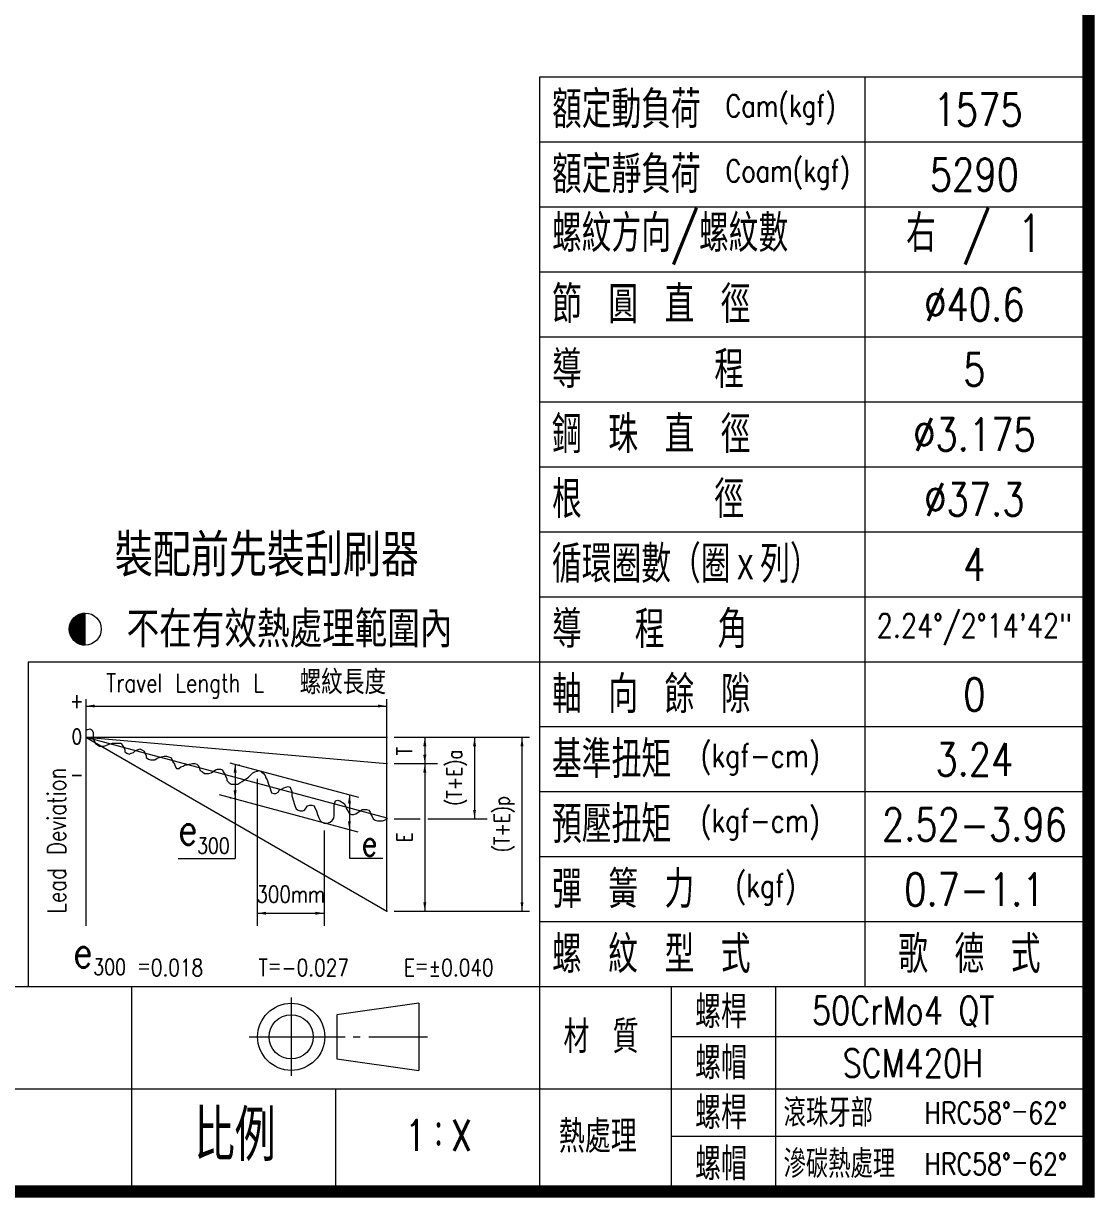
# Model space of a CAD drawing. Header units: millimetres. Extents: x 7456 to 7998, y -452 to -67.
# Drawn here: x 7838.3 to 7998.5, y -451.6 to -276.1 of the extents above; entities that cross this region are included whole.
import ezdxf
from ezdxf.enums import TextEntityAlignment as Align

# ---------------------------------------------------------------- set-up
doc = ezdxf.new("R2010")
doc.units = ezdxf.units.MM
doc.header["$LTSCALE"] = 10
doc.layers.get('0').update_dxf_attribs({"linetype": 'CONTINUOUS'})
for name, color, linetype, lineweight in [('str', 7, 'CONTINUOUS', 25), ('txt', 3, 'CONTINUOUS', 9), ('標籤(紅)', 2, 'CONTINUOUS', 30)]:
    doc.layers.add(name, color=color, linetype=linetype, lineweight=lineweight)
doc.styles.add('SIMPLEX', font='SIMPLEX.shx', dxfattribs={"width": 0.8, "bigfont": 'chineset.shx'})
doc.styles.get("Standard").update_dxf_attribs({"font": 'TXT', "width": 0.8, "bigfont": 'CHINESET'})
doc.styles.add('STANDARD0.8', font='txt.shx', dxfattribs={"width": 0.8, "height": 1.388794, "bigfont": 'chineset.shx'})

# ---------------------------------------------------------------- blocks, each defined once
blk = doc.blocks.new('*X29')
at = {"color": 0}
for p, q in [((509.22, 88.05), (512.19, 88.05)), ((509.27, 88.1), (512.19, 88.1)), ((509.31, 88.15), (512.19, 88.15)), ((509.36, 88.2), (512.19, 88.2)), ((509.41, 88.25), (512.19, 88.25)), ((509.47, 88.3), (512.19, 88.3)), ((509.52, 88.35), (512.19, 88.35)), ((509.58, 88.4), (512.19, 88.4)), ((509.64, 88.45), (512.19, 88.45)), ((509.7, 88.5), (512.19, 88.5)), ((509.76, 88.55), (512.19, 88.55)), ((509.83, 88.6), (512.19, 88.6)), ((509.9, 88.65), (512.19, 88.65)), ((509.97, 88.7), (512.19, 88.7)), ((510.05, 88.75), (512.19, 88.75)), ((510.13, 88.8), (512.19, 88.8)), ((510.22, 88.85), (512.19, 88.85)), ((510.31, 88.9), (512.19, 88.9)), ((510.41, 88.95), (512.19, 88.95)), ((510.51, 89), (512.19, 89)), ((510.62, 89.05), (512.19, 89.05)), ((510.75, 89.1), (512.19, 89.1)), ((510.89, 89.15), (512.19, 89.15)), ((511.04, 89.2), (512.19, 89.2)), ((511.22, 89.25), (512.19, 89.25)), ((511.45, 89.3), (512.19, 89.3)), ((511.81, 89.35), (512.19, 89.35)), ((508.19, 85.6), (512.19, 85.6)), ((508.19, 85.55), (512.19, 85.55)), ((508.19, 85.5), (512.19, 85.5)), ((508.19, 85.45), (512.19, 85.45)), ((508.19, 85.4), (512.19, 85.4)), ((508.19, 85.35), (512.19, 85.35)), ((508.19, 85.3), (512.19, 85.3)), ((508.19, 85.25), (512.19, 85.25)), ((508.19, 85.2), (512.19, 85.2)), ((508.19, 85.15), (512.19, 85.15)), ((508.2, 85.7), (512.19, 85.7)), ((508.2, 85.65), (512.19, 85.65)), ((508.21, 85.8), (512.19, 85.8)), ((508.21, 85.75), (512.19, 85.75)), ((508.22, 85.9), (512.19, 85.9)), ((508.22, 85.85), (512.19, 85.85)), ((508.23, 85.95), (512.19, 85.95)), ((508.24, 86), (512.19, 86)), ((508.25, 86.1), (512.19, 86.1)), ((508.25, 86.05), (512.19, 86.05)), ((508.26, 86.15), (512.19, 86.15)), ((508.27, 86.2), (512.19, 86.2)), ((508.29, 86.25), (512.19, 86.25)), ((508.3, 86.3), (512.19, 86.3)), ((508.31, 86.35), (512.19, 86.35)), ((508.32, 86.4), (512.19, 86.4)), ((508.34, 86.45), (512.19, 86.45)), ((508.35, 86.5), (512.19, 86.5)), ((508.37, 86.55), (512.19, 86.55)), ((508.38, 86.6), (512.19, 86.6)), ((508.4, 86.65), (512.19, 86.65)), ((508.42, 86.7), (512.19, 86.7)), ((508.43, 86.75), (512.19, 86.75)), ((508.45, 86.8), (512.19, 86.8)), ((508.47, 86.85), (512.19, 86.85)), ((508.49, 86.9), (512.19, 86.9)), ((508.51, 86.95), (512.19, 86.95)), ((508.54, 87), (512.19, 87)), ((508.56, 87.05), (512.19, 87.05)), ((508.58, 87.1), (512.19, 87.1)), ((508.61, 87.15), (512.19, 87.15)), ((508.63, 87.2), (512.19, 87.2)), ((508.66, 87.25), (512.19, 87.25)), ((508.68, 87.3), (512.19, 87.3)), ((508.71, 87.35), (512.19, 87.35)), ((508.74, 87.4), (512.19, 87.4)), ((508.77, 87.45), (512.19, 87.45)), ((508.8, 87.5), (512.19, 87.5)), ((508.83, 87.55), (512.19, 87.55)), ((508.87, 87.6), (512.19, 87.6)), ((508.9, 87.65), (512.19, 87.65)), ((508.94, 87.7), (512.19, 87.7)), ((508.97, 87.75), (512.19, 87.75)), ((509.01, 87.8), (512.19, 87.8)), ((509.05, 87.85), (512.19, 87.85)), ((509.09, 87.9), (512.19, 87.9)), ((509.13, 87.95), (512.19, 87.95)), ((509.18, 88), (512.19, 88)), ((508.2, 85.1), (512.19, 85.1)), ((508.2, 85.05), (512.19, 85.05)), ((508.2, 85), (512.19, 85)), ((508.21, 84.95), (512.19, 84.95)), ((508.21, 84.9), (512.19, 84.9)), ((508.22, 84.85), (512.19, 84.85)), ((508.23, 84.8), (512.19, 84.8)), ((508.23, 84.75), (512.19, 84.75)), ((508.24, 84.7), (512.19, 84.7)), ((508.25, 84.65), (512.19, 84.65)), ((508.26, 84.6), (512.19, 84.6)), ((508.27, 84.55), (512.19, 84.55)), ((508.28, 84.5), (512.19, 84.5)), ((508.29, 84.45), (512.19, 84.45)), ((508.31, 84.4), (512.19, 84.4)), ((508.32, 84.35), (512.19, 84.35)), ((508.33, 84.3), (512.19, 84.3)), ((508.35, 84.25), (512.19, 84.25)), ((508.36, 84.2), (512.19, 84.2)), ((508.38, 84.15), (512.19, 84.15)), ((508.39, 84.1), (512.19, 84.1)), ((508.41, 84.05), (512.19, 84.05)), ((508.43, 84), (512.19, 84)), ((508.45, 83.95), (512.19, 83.95)), ((508.47, 83.9), (512.19, 83.9)), ((508.49, 83.85), (512.19, 83.85)), ((508.51, 83.8), (512.19, 83.8)), ((508.53, 83.75), (512.19, 83.75)), ((508.55, 83.7), (512.19, 83.7)), ((508.57, 83.65), (512.19, 83.65)), ((508.6, 83.6), (512.19, 83.6)), ((508.62, 83.55), (512.19, 83.55)), ((508.65, 83.5), (512.19, 83.5)), ((508.68, 83.45), (512.19, 83.45)), ((508.7, 83.4), (512.19, 83.4)), ((508.73, 83.35), (512.19, 83.35)), ((508.76, 83.3), (512.19, 83.3)), ((508.79, 83.25), (512.19, 83.25)), ((508.83, 83.2), (512.19, 83.2)), ((508.86, 83.15), (512.19, 83.15)), ((508.89, 83.1), (512.19, 83.1)), ((508.93, 83.05), (512.19, 83.05)), ((508.96, 83), (512.19, 83)), ((509, 82.95), (512.19, 82.95)), ((509.04, 82.9), (512.19, 82.9)), ((509.08, 82.85), (512.19, 82.85)), ((509.12, 82.8), (512.19, 82.8)), ((509.16, 82.75), (512.19, 82.75)), ((509.21, 82.7), (512.19, 82.7)), ((509.25, 82.65), (512.19, 82.65)), ((509.3, 82.6), (512.19, 82.6)), ((509.35, 82.55), (512.19, 82.55)), ((509.4, 82.5), (512.19, 82.5)), ((509.45, 82.45), (512.19, 82.45)), ((509.5, 82.4), (512.19, 82.4)), ((509.56, 82.35), (512.19, 82.35)), ((509.62, 82.3), (512.19, 82.3)), ((509.68, 82.25), (512.19, 82.25)), ((509.74, 82.2), (512.19, 82.2)), ((509.81, 82.15), (512.19, 82.15)), ((509.88, 82.1), (512.19, 82.1)), ((509.95, 82.05), (512.19, 82.05)), ((510.03, 82), (512.19, 82)), ((510.11, 81.95), (512.19, 81.95)), ((510.19, 81.9), (512.19, 81.9)), ((510.28, 81.85), (512.19, 81.85)), ((510.38, 81.8), (512.19, 81.8)), ((510.48, 81.75), (512.19, 81.75)), ((510.59, 81.7), (512.19, 81.7)), ((510.71, 81.65), (512.19, 81.65)), ((510.84, 81.6), (512.19, 81.6)), ((510.99, 81.55), (512.19, 81.55)), ((511.17, 81.5), (512.19, 81.5)), ((511.38, 81.45), (512.19, 81.45)), ((511.68, 81.4), (512.19, 81.4))]:
    blk.add_line(p, q, dxfattribs=at)
blk = doc.blocks.new('Heat-sign-1')
at = {"color": 3}
blk.add_line((0.289, -0.16), (0.289, 0.25), dxfattribs=at)
blk.add_circle((0.289, 0.045), 0.205, dxfattribs=at)
at = {"color": 3, "xscale": 0.05123695244440038, "yscale": 0.05123695244440038, "zscale": 0.05123695244440038}
blk.add_blockref('*X29', (-25.954, -4.329), dxfattribs=at)
at = {"color": 3, "width": 0.9}
blk.add_text('不在有效熱處理範圍內', height=0.4638, dxfattribs=at).set_placement((0.818, -0.191))
blk = doc.blocks.new('e300-1')
at = {"color": 3}
for p, q in [((0.4071, -0.2626), (0.4071, -1.8633)), ((2.5321, -1.7586), (2.5321, -0.2626)), ((0.4071, -0.4768), (0.4231, -0.4768)), ((0.4231, -0.4768), (0.4383, -0.4718)), ((0.4383, -0.4718), (0.4536, -0.4819)), ((0.4536, -0.4819), (0.4587, -0.4972)), ((0.4587, -0.4972), (0.4587, -0.5429)), ((0.4071, -0.5317), (2.5321, -1.7586)), ((0.4071, -0.5317), (2.5321, -1.1011)), ((0.4071, -0.5317), (2.5321, -0.7176)), ((0.4071, -0.5317), (2.5321, -0.5317)), ((0.4587, -0.5429), (0.4688, -0.5581)), ((0.4688, -0.5581), (0.4739, -0.5733)), ((0.4739, -0.5733), (0.5044, -0.5936)), ((0.5654, -0.5835), (0.5806, -0.5784)), ((0.5806, -0.5784), (0.5959, -0.5733)), ((0.5959, -0.5733), (0.6569, -0.5733)), ((0.6569, -0.5733), (0.667, -0.5886)), ((0.5044, -0.5936), (0.5349, -0.5936)), ((0.5349, -0.5936), (0.5501, -0.5886)), ((0.5501, -0.5886), (0.5654, -0.5835)), ((0.667, -0.5886), (0.6772, -0.6038)), ((0.6772, -0.6038), (0.6823, -0.619)), ((0.6823, -0.619), (0.6823, -0.6343)), ((0.6823, -0.6343), (0.6975, -0.6444)), ((0.6975, -0.6444), (0.7128, -0.6495)), ((0.7128, -0.6495), (0.728, -0.6444)), ((0.728, -0.6444), (0.7433, -0.6393)), ((0.7433, -0.6393), (0.7585, -0.6241)), ((0.7585, -0.6241), (0.7737, -0.619)), ((0.7737, -0.619), (0.789, -0.614)), ((0.789, -0.614), (0.8042, -0.619)), ((0.8042, -0.619), (0.8195, -0.6292)), ((0.8195, -0.6292), (0.8246, -0.6444)), ((0.8246, -0.6444), (0.8347, -0.6597)), ((0.8347, -0.6597), (0.8347, -0.6749)), ((0.8347, -0.6749), (0.85, -0.685)), ((0.85, -0.685), (0.8652, -0.6901)), ((0.8652, -0.6901), (0.8957, -0.6901)), ((0.8957, -0.6901), (0.911, -0.68)), ((0.911, -0.68), (0.9262, -0.6749)), ((0.9262, -0.6749), (0.9414, -0.6698)), ((0.9414, -0.6698), (0.9618, -0.6647)), ((0.9618, -0.6647), (0.977, -0.6647)), ((0.977, -0.6647), (0.9923, -0.6698)), ((0.9923, -0.6698), (1.0075, -0.6749)), ((1.0075, -0.6749), (1.0177, -0.6901)), ((1.0177, -0.6901), (1.0228, -0.7054)), ((1.0228, -0.7054), (1.0329, -0.7206)), ((1.0329, -0.7206), (1.038, -0.7358)), ((1.038, -0.7358), (1.0482, -0.7511)), ((1.0634, -0.7511), (1.0787, -0.7409)), ((1.0787, -0.7409), (1.0939, -0.7358)), ((1.0939, -0.7358), (1.1091, -0.7257)), ((1.1091, -0.7257), (1.1244, -0.7257)), ((1.1244, -0.7257), (1.1396, -0.7206)), ((1.1396, -0.7206), (1.16, -0.7155)), ((1.16, -0.7155), (1.1752, -0.7155)), ((1.1752, -0.7155), (1.1905, -0.7206)), ((1.1905, -0.7206), (1.2057, -0.7358)), ((1.2057, -0.7358), (1.2108, -0.7511)), ((1.4251, -0.7107), (2.3322, -0.9537)), ((1.0482, -0.7511), (1.0634, -0.7511)), ((1.2108, -0.7511), (1.2159, -0.7663)), ((1.2159, -0.7663), (1.2311, -0.7764)), ((1.2311, -0.7764), (1.2464, -0.7866)), ((1.2464, -0.7866), (1.2768, -0.7866)), ((1.2768, -0.7866), (1.2921, -0.7815)), ((1.2921, -0.7815), (1.3226, -0.7612)), ((1.3226, -0.7612), (1.3378, -0.7561)), ((1.3378, -0.7561), (1.3582, -0.7561)), ((1.3582, -0.7561), (1.3734, -0.7612)), ((1.3734, -0.7612), (1.3785, -0.7764)), ((1.3785, -0.7764), (1.3887, -0.7917)), ((1.3887, -0.7917), (1.3937, -0.8069)), ((1.3937, -0.8069), (1.4039, -0.8221)), ((1.4039, -0.8221), (1.4039, -0.8374)), ((1.5106, -0.8425), (1.5564, -0.812)), ((1.5564, -0.812), (1.5716, -0.7968)), ((1.5716, -0.7968), (1.5868, -0.7815)), ((1.5868, -0.7815), (1.6021, -0.7764)), ((1.6021, -0.7764), (1.6173, -0.7714)), ((1.6173, -0.7714), (1.6326, -0.7663)), ((1.6326, -0.7663), (1.6478, -0.7764)), ((1.6478, -0.7764), (1.6631, -0.7866)), ((1.6631, -0.7866), (1.6732, -0.8018)), ((1.6732, -0.8018), (1.6783, -0.8171)), ((1.6783, -0.8171), (1.6885, -0.8323)), ((1.4039, -0.8374), (1.4191, -0.8526)), ((1.4191, -0.8526), (1.4344, -0.8628)), ((1.4344, -0.8628), (1.4801, -0.8628)), ((1.4801, -0.8628), (1.4954, -0.8526)), ((1.4954, -0.8526), (1.5106, -0.8425)), ((1.6885, -0.8323), (1.6986, -0.8628)), ((1.6986, -0.8628), (1.7037, -0.878)), ((1.7037, -0.878), (1.7088, -0.8932)), ((1.7088, -0.8932), (1.7139, -0.9085)), ((1.7139, -0.9085), (1.719, -0.9237)), ((1.7647, -0.9186), (1.7749, -0.9034)), ((1.7749, -0.9034), (1.7901, -0.8983)), ((1.7901, -0.8983), (1.8054, -0.8882)), ((1.8054, -0.8882), (1.8206, -0.8831)), ((1.8206, -0.8831), (1.8359, -0.878)), ((1.8359, -0.878), (1.8511, -0.8831)), ((1.8511, -0.8831), (1.8562, -0.8983)), ((1.8562, -0.8983), (1.8613, -0.9135)), ((2.3314, -1.2013), (1.3504, -0.9384)), ((1.719, -0.9237), (1.7342, -0.9288)), ((1.7342, -0.9288), (1.7495, -0.9288)), ((1.7495, -0.9288), (1.7647, -0.9186)), ((1.8613, -0.9135), (1.8613, -0.944)), ((1.8613, -0.944), (1.8663, -0.9592)), ((1.8663, -0.9592), (1.8714, -0.9745)), ((1.8714, -0.9745), (1.8816, -1.0049)), ((2.1662, -0.9948), (2.1713, -0.9796)), ((2.1713, -0.9796), (2.1865, -0.9745)), ((2.1865, -0.9745), (2.2017, -0.9796)), ((2.2017, -0.9796), (2.2322, -0.9999)), ((1.8816, -1.0049), (1.8867, -1.0202)), ((1.8867, -1.0202), (1.8918, -1.0354)), ((1.8918, -1.0354), (1.907, -1.0456)), ((1.907, -1.0456), (1.9222, -1.0506)), ((1.9222, -1.0506), (1.9375, -1.0506)), ((1.9375, -1.0506), (1.9527, -1.0456)), ((1.9527, -1.0456), (1.9629, -1.0303)), ((1.9629, -1.0303), (1.9731, -1.0151)), ((1.9731, -1.0151), (1.9883, -1.01)), ((1.9883, -1.01), (2.0036, -1.01)), ((2.0036, -1.01), (2.0188, -1.0151)), ((2.0188, -1.0151), (2.0239, -1.0303)), ((2.0239, -1.0303), (2.034, -1.0456)), ((2.034, -1.0456), (2.0391, -1.0608)), ((2.0391, -1.0608), (2.0442, -1.076)), ((2.0442, -1.076), (2.0524, -1.1006)), ((2.1611, -1.01), (2.1662, -0.9948)), ((2.1611, -1.083), (2.1611, -1.01)), ((2.2322, -0.9999), (2.2424, -1.0202)), ((2.2424, -1.0202), (2.2475, -1.0354)), ((2.2475, -1.0354), (2.2576, -1.0506)), ((2.2576, -1.0506), (2.2678, -1.0659)), ((2.2678, -1.0659), (2.2831, -1.076)), ((2.2831, -1.076), (2.2983, -1.076)), ((2.2983, -1.076), (2.3135, -1.071)), ((2.3135, -1.071), (2.344, -1.0506)), ((2.344, -1.0506), (2.3593, -1.0405)), ((2.3593, -1.0405), (2.3898, -1.0405)), ((2.3898, -1.0405), (2.405, -1.0456)), ((2.405, -1.0456), (2.4152, -1.0608)), ((2.4152, -1.0608), (2.4203, -1.076)), ((2.4203, -1.076), (2.4304, -1.0913)), ((2.4304, -1.0913), (2.4355, -1.1065)), ((2.4355, -1.1065), (2.4508, -1.1167)), ((2.4508, -1.1167), (2.466, -1.1217)), ((2.466, -1.1217), (2.5016, -1.1217)), ((2.5016, -1.1217), (2.5168, -1.1167)), ((2.5168, -1.1167), (2.5321, -1.1065)), ((2.5321, -1.1065), (2.5371, -1.1014)), ((1.0592, -1.3863), (1.4631, -1.3863)), ((2.27, -1.3844), (2.5058, -1.3844))]:
    blk.add_line(p, q, dxfattribs=at)
at = {"color": 3, "linetype": 'ByBlock'}
for p, q in [((0.4071, -0.3108), (2.5321, -0.3108)), ((2.5857, -0.5317), (3.5406, -0.5317)), ((2.8009, -0.5317), (2.8009, -0.7176)), ((3.1522, -0.5317), (3.1522, -1.1065)), ((3.4871, -0.5317), (3.4871, -1.7586)), ((1.4631, -0.7209), (1.4631, -1.3863)), ((2.5857, -0.7176), (2.8903, -0.7176)), ((2.8009, -0.7176), (2.8009, -1.7586)), ((1.6173, -0.825), (1.6173, -1.863)), ((2.8009, -0.8427), (2.8009, -0.9679)), ((2.27, -0.9381), (2.27, -1.3844)), ((2.5857, -1.1065), (2.7679, -1.1065)), ((2.822, -1.1065), (3.2416, -1.1065)), ((2.0909, -1.1905), (2.0909, -1.863)), ((1.6173, -1.7736), (2.0909, -1.7736)), ((2.5857, -1.7586), (3.5406, -1.7586))]:
    blk.add_line(p, q, dxfattribs=at)
at = {"color": 3}
blk.add_arc((2.1053, -1.083), 0.0558, 198.44847, 0, dxfattribs=at)
at = {"color": 3, "linetype": 'ByBlock'}
for p in [(2.5321, -0.5317), (2.5321, -0.5317), (2.5321, -0.5317), (1.4903, -0.7282), (2.5321, -0.7176), (2.5321, -0.7176), (2.8009, -0.7176), (2.8009, -0.7176), (1.6173, -0.7714), (1.4283, -0.9593), (1.4631, -0.9593), (2.0909, -1.1369), (2.5321, -1.1065), (3.1522, -1.1065), (2.0909, -1.7736), (2.5321, -1.7586), (2.5321, -1.7586), (2.8009, -1.7586), (3.4871, -1.7586)]:
    blk.add_point(p, dxfattribs=at)
for points in [[(0.4696, -0.3004), (0.4696, -0.3212), (0.4071, -0.3108)], [(2.4695, -0.3004), (2.4695, -0.3212), (2.5321, -0.3108)], [(2.8114, -0.5943), (2.7905, -0.5943), (2.8009, -0.5317)], [(3.1418, -0.5943), (3.1627, -0.5943), (3.1522, -0.5317)], [(3.4767, -0.5943), (3.4975, -0.5943), (3.4871, -0.5317)], [(2.7905, -0.655), (2.8114, -0.655), (2.8009, -0.7176)], [(1.4726, -0.7806), (1.4518, -0.7806), (1.4622, -0.718)], [(2.7905, -0.7802), (2.8114, -0.7802), (2.8009, -0.7176)], [(1.4723, -0.9067), (1.4515, -0.9067), (1.4619, -0.9692)], [(2.2795, -0.9978), (2.2587, -0.9978), (2.2691, -0.9353)], [(3.1418, -1.0439), (3.1627, -1.0439), (3.1522, -1.1065)], [(2.2792, -1.1239), (2.2583, -1.1239), (2.2688, -1.1865)], [(2.7905, -1.696), (2.8114, -1.696), (2.8009, -1.7586)], [(3.4767, -1.696), (3.4975, -1.696), (3.4871, -1.7586)], [(1.6799, -1.7632), (1.6799, -1.7841), (1.6173, -1.7736)], [(2.0283, -1.7632), (2.0283, -1.7841), (2.0909, -1.7736)]]:
    blk.add_solid(points, dxfattribs=at)
at = {"color": 3, "width": 0.9}
blk.add_text('螺紋長度', height=0.16962, dxfattribs=at).set_placement((1.917, -0.2279))
at = {"color": 3, "linetype": 'ByBlock', "width": 0.8}
for s, height, p in [('Travel Length L', 0.128705, (1.1091, -0.1484)), ('300mm', 0.11798, (1.8552, -1.6389))]:
    blk.add_text(s, height=height, dxfattribs=at).set_placement(p, align=Align.MIDDLE_CENTER)
for s, p in [('+', (0.3445, -0.2733)), ('0', (0.3445, -0.5265)), ('-', (0.3445, -0.7937))]:
    blk.add_text(s, height=0.1073, dxfattribs=at).set_placement(p, align=Align.MIDDLE)
for s, height, p in [('T', 0.1073, (2.6579, -0.6297)), ('(T+E)a', 0.10725, (3.0092, -0.8172)), ('(T+E)p', 0.10725, (3.3441, -1.1451)), ('E', 0.1073, (2.6579, -1.2381))]:
    blk.add_text(s, height=height, rotation=90, dxfattribs=at).set_placement(p, align=Align.MIDDLE_CENTER)
blk.add_text('Lead Deviation', height=0.128705, rotation=90, dxfattribs=at).set_placement((0.1991, -1.2609), align=Align.MIDDLE)
at = {"color": 3, "width": 0.8}
for s, height, p in [('e', 0.2145, (1.1942, -1.1827)), ('300', 0.11154, (1.4231, -1.296)), ('e', 0.1788, (2.4655, -1.2794))]:
    blk.add_text(s, height=height, dxfattribs=at).set_placement(p, align=Align.MIDDLE_RIGHT)
blk = doc.blocks.new('The-third-1')
at = {"color": 3}
for p, q in [((0.02, 7.21), (0.02, -7.12)), ((23.29, 6.13), (8.37, 4.04)), ((23.29, 6.13), (23.29, -6.11)), ((8.37, 4.04), (8.37, -4.02)), ((-7.63, 0.01), (9.87, 0.01)), ((11.33, 0.01), (12.58, 0.01)), ((14.16, 0.01), (24.88, 0.01)), ((8.37, -4.02), (23.29, -6.11))]:
    blk.add_line(p, q, dxfattribs=at)
for radius in [6.12, 4.03]:
    blk.add_circle((0.02, 0.01), radius, dxfattribs=at)
blk = doc.blocks.new('e300-sign-1')
at = {"color": 3, "width": 0.8}
for s, height, p in [('e', 0.1943, (0.1103, 0.0405)), ('300', 0.10103, (0.3241, -0.0523))]:
    blk.add_text(s, height=height, dxfattribs=at).set_placement(p, align=Align.MIDDLE_RIGHT)

msp = doc.modelspace()

# ---------------------------------------------------------------- linework, layer by layer
at = {"layer": 'str', "const_width": 1.7994}
msp.add_lwpolyline([(7456.415, -450.7468), (7997.5735, -450.7468), (7997.5735, -68.0704), (7456.415, -68.0704)], close=True, dxfattribs=at)
msp.add_lwpolyline([(7456.415, -450.7468), (7997.5735, -450.7468), (7997.5735, -68.0704), (7456.415, -68.0704)], close=True, dxfattribs=at)
at = {"layer": 'txt'}
for p, q in [((7997.5735, -284.1129), (7915.479, -284.1129)), ((7915.479, -284.1129), (7915.479, -450.7468)), ((7997.5735, -284.1129), (7915.479, -284.1129)), ((7915.479, -284.1129), (7915.479, -450.7468)), ((7964.1559, -420.1586), (7964.1559, -284.1129)), ((7964.1559, -420.1586), (7964.1559, -284.1129)), ((7997.5735, -293.8304), (7915.479, -293.8304)), ((7997.5735, -293.8304), (7915.479, -293.8304)), ((7997.5735, -303.548), (7915.479, -303.548)), ((7997.5735, -303.548), (7915.479, -303.548)), ((7997.5735, -313.2655), (7915.479, -313.2655)), ((7997.5735, -313.2655), (7915.479, -313.2655)), ((7997.5735, -322.9831), (7915.479, -322.9831)), ((7997.5735, -322.9831), (7915.479, -322.9831)), ((7997.5735, -332.7006), (7915.479, -332.7006)), ((7997.5735, -332.7006), (7915.479, -332.7006)), ((7997.5735, -342.4182), (7915.479, -342.4182)), ((7997.5735, -342.4182), (7915.479, -342.4182)), ((7997.5735, -352.1357), (7915.479, -352.1357)), ((7997.5735, -352.1357), (7915.479, -352.1357)), ((7997.5735, -361.8533), (7915.479, -361.8533)), ((7997.5735, -361.8533), (7915.479, -361.8533)), ((7997.5735, -371.5708), (7838.9875, -371.5708)), ((7838.9875, -371.5708), (7838.9875, -420.1586)), ((7997.5735, -371.5708), (7838.9875, -371.5708)), ((7838.9875, -371.5708), (7838.9875, -420.1586)), ((7997.5735, -381.2884), (7915.479, -381.2884)), ((7997.5735, -381.2884), (7915.479, -381.2884)), ((7997.5735, -391.0059), (7915.479, -391.0059)), ((7997.5735, -391.0059), (7915.479, -391.0059)), ((7997.5735, -400.7235), (7915.479, -400.7235)), ((7997.5735, -400.7235), (7915.479, -400.7235)), ((7997.5735, -410.441), (7915.479, -410.441)), ((7997.5735, -410.441), (7915.479, -410.441)), ((7997.5735, -420.1586), (7661.4934, -420.1586)), ((7997.5735, -420.1586), (7661.4934, -420.1586)), ((7854.526, -450.7468), (7854.526, -420.1586)), ((7854.526, -450.7468), (7854.526, -420.1586)), ((7935.2366, -450.7468), (7935.2366, -420.1586)), ((7935.2366, -450.7468), (7935.2366, -420.1586)), ((7950.7915, -450.7468), (7950.7915, -420.1586)), ((7950.7915, -450.7468), (7950.7915, -420.1586)), ((7997.5735, -427.631), (7935.2367, -427.631)), ((7997.5735, -427.631), (7935.2367, -427.631)), ((7997.5735, -435.4526), (7775.671, -435.4526)), ((7997.5735, -435.4526), (7775.671, -435.4526)), ((7885.0025, -450.7468), (7885.0025, -435.4526)), ((7885.0025, -450.7468), (7885.0025, -435.4526)), ((7997.5735, -442.5364), (7935.2367, -442.5364)), ((7997.5735, -442.5364), (7935.2367, -442.5364))]:
    msp.add_line(p, q, dxfattribs=at)

# ---------------------------------------------------------------- block references
for name, p, xscale, yscale, zscale in [('Heat-sign-1', (7844.1741, -367.1669), 11.67543213183805, 11.67543213183805, 11.67543213183805), ('Heat-sign-1', (7844.1741, -367.1669), 11.67543213183805, 11.67543213183805, 11.67543213183805), ('e300-1', (7838.9875, -371.5708), 21.1830706637435, 21.1830706637435, 21.1830706637435), ('e300-1', (7838.9875, -371.5708), 21.1830706637435, 21.1830706637435, 21.1830706637435), ('e300-sign-1', (7846.0022, -415.9387), 23.53668745441439, 23.53668745441439, 23.53668745441439), ('e300-sign-1', (7846.0022, -415.9387), 23.53668745441439, 23.53668745441439, 23.53668745441439), ('The-third-1', (7878.3221, -427.627), 0.8195914532710927, 0.8195914532710927, 0.8195914532710927), ('The-third-1', (7878.3221, -427.627), 0.8195914532710927, 0.8195914532710927, 0.8195914532710927)]:
    msp.add_blockref(name, p, dxfattribs=dict(at, xscale=xscale, yscale=yscale, zscale=zscale))

# ---------------------------------------------------------------- texts
at = {"insert": (7980.5099, -405.5822), "char_height": 4.86101, "width": 33.416537, "attachment_point": 5, "style": 'SIMPLEX'}
msp.add_mtext('0.7-1.1', dxfattribs=at)
at = {"layer": 'str', "char_height": 3.29948, "attachment_point": 4, "style": 'SIMPLEX'}
for s, insert, width in [('Cam(kgf)', (7943.2827, -288.9717), 22.702681), ('Cam(kgf)', (7943.2827, -288.9717), 22.702681), ('Coam(kgf)', (7943.2827, -298.6892), 23.898078), ('Coam(kgf)', (7943.2827, -298.6892), 23.898078)]:
    msp.add_mtext(s, dxfattribs=dict(at, insert=insert, width=width))
at = {"layer": 'txt', "style": 'SIMPLEX', "width": 0.8}
msp.add_text('1575', height=4.86101, dxfattribs=at).set_placement((7974.3989, -291.4022))
at = {"layer": 'txt'}
for s, insert, char_height, width, attachment_point in [('額定動負荷', (7917.3455, -288.9717), 5.55987, 28.445542, 4), ('額定動負荷', (7917.3455, -288.9717), 5.55987, 28.445542, 4), ('額定靜負荷', (7917.3455, -298.6892), 5.55987, 28.445542, 4), ('額定靜負荷', (7917.3455, -298.6892), 5.55987, 28.445542, 4), ('螺紋方向/螺紋數', (7917.3455, -308.4068), 5.55987, 44.47878, 4), ('螺紋方向/螺紋數', (7917.3455, -308.4068), 5.55987, 44.47878, 4), ('右 / 1', (7980.5099, -308.4068), 5.56328, 33.416537, 5), ('右 / 1', (7980.5099, -308.4068), 5.56328, 33.416537, 5), ('節 圓 直 徑', (7917.3455, -318.1243), 5.55987, 44.47878, 4), ('節 圓 直 徑', (7917.3455, -318.1243), 5.55987, 44.47878, 4), ('導     程', (7917.3455, -327.8419), 5.55987, 44.47878, 4), ('導     程', (7917.3455, -327.8419), 5.55987, 44.47878, 4), ('鋼 珠 直 徑', (7917.3455, -337.5594), 5.55987, 44.47878, 4), ('鋼 珠 直 徑', (7917.3455, -337.5594), 5.55987, 44.47878, 4), ('根     徑', (7917.3455, -347.277), 5.55987, 44.47878, 4), ('根     徑', (7917.3455, -347.277), 5.55987, 44.47878, 4), ('循環圈數（圈ｘ列）', (7917.3455, -356.9945), 5.55987, 49.702605, 4), ('循環圈數（圈ｘ列）', (7917.3455, -356.9945), 5.55987, 49.702605, 4), ('導  程  角', (7917.3455, -366.712), 5.55987, 44.47878, 4), ('導  程  角', (7917.3455, -366.712), 5.55987, 44.47878, 4), ('軸 向 餘 隙', (7917.3455, -376.4296), 5.55987, 44.47878, 4), ('軸 向 餘 隙', (7917.3455, -376.4296), 5.55987, 44.47878, 4), ('基準扭矩', (7917.3455, -386.1471), 5.55987, 24.092701, 4), ('基準扭矩', (7917.3455, -386.1471), 5.55987, 24.092701, 4), ('預壓扭矩', (7917.3455, -395.8647), 5.55987, 24.092701, 4), ('預壓扭矩', (7917.3455, -395.8647), 5.55987, 24.092701, 4), ('彈 簧 力', (7917.3455, -405.5822), 5.55987, 26.298138, 4), ('彈 簧 力', (7917.3455, -405.5822), 5.55987, 26.298138, 4), ('螺 紋 型 式', (7917.3455, -415.2998), 5.55987, 39.447121, 4), ('螺 紋 型 式', (7917.3455, -415.2998), 5.55987, 39.447121, 4), ('歌 德 式', (7969.1256, -415.2998), 5.55978, 25.945958, 4), ('歌 德 式', (7969.1256, -415.2998), 5.55978, 25.945958, 4), ('螺桿', (7938.7341, -423.8948), 4.85416, 11.379156, 4), ('螺桿', (7938.7341, -423.8948), 4.85416, 11.379156, 4), ('材 質', (7919.0595, -427.627), 4.85416, 15.799233, 4), ('材 質', (7919.0595, -427.627), 4.85416, 15.799233, 4), ('螺帽', (7938.7341, -431.5418), 4.85416, 11.379156, 4), ('螺帽', (7938.7341, -431.5418), 4.85416, 11.379156, 4), ('螺桿', (7938.7341, -438.9945), 4.85416, 11.379156, 4), ('螺桿', (7938.7341, -438.9945), 4.85416, 11.379156, 4), ('滾珠牙部', (7951.9827, -438.9945), 4.1699, 20.098849, 4), ('滾珠牙部', (7951.9827, -438.9945), 4.1699, 20.098849, 4), ('比例', (7863.8109, -442.3607), 7.63697, 21.192285, 4), ('比例', (7863.8109, -442.3607), 7.63697, 21.192285, 4), ('熱處理', (7918.3621, -442.5367), 4.85416, 15.799233, 4), ('熱處理', (7918.3621, -442.5367), 4.85416, 15.799233, 4), ('螺帽', (7938.7341, -446.6416), 4.85416, 11.379156, 4), ('螺帽', (7938.7341, -446.6416), 4.85416, 11.379156, 4), ('滲碳熱處理', (7951.9827, -446.6416), 4.1699, 23.054835, 4), ('滲碳熱處理', (7951.9827, -446.6416), 4.1699, 23.054835, 4)]:
    msp.add_mtext(s, dxfattribs=dict(at, insert=insert, char_height=char_height, width=width, attachment_point=attachment_point))
for s, insert, char_height, width, attachment_point, style in [('5290', (7980.5099, -298.6892), 4.86101, 33.416537, 5, 'SIMPLEX'), ('%%C40.6', (7980.5099, -318.1243), 4.86101, 33.416537, 5, 'SIMPLEX'), ('5', (7980.5099, -327.8419), 4.861, 33.416537, 5, 'SIMPLEX'), ('5', (7980.5099, -327.8419), 4.861, 33.416537, 5, 'SIMPLEX'), ('%%c3.175', (7980.5099, -337.5594), 4.86101, 33.416537, 5, 'SIMPLEX'), ('%%c3.175', (7980.5099, -337.5594), 4.86101, 33.416537, 5, 'SIMPLEX'), ('%%C37.3', (7980.5099, -347.277), 4.86101, 33.416537, 5, 'SIMPLEX'), ('4', (7980.5099, -356.9945), 4.861, 33.416537, 5, 'SIMPLEX'), ('4', (7980.5099, -356.9945), 4.861, 33.416537, 5, 'SIMPLEX'), ('2.24%%D/2%%D14\'42"', (7980.5099, -366.712), 3.521249, 33.416537, 5, 'SIMPLEX'), ('0', (7980.5099, -376.4296), 4.861, 33.416537, 5, 'SIMPLEX'), ('0', (7980.5099, -376.4296), 4.861, 33.416537, 5, 'SIMPLEX'), ('(kgf-cm)', (7939.5565, -386.1471), 3.47676, 27.799242, 4, 'SIMPLEX'), ('(kgf-cm)', (7939.5565, -386.1471), 3.47676, 27.799242, 4, 'SIMPLEX'), ('3.24', (7980.5099, -386.1471), 4.86101, 33.416537, 5, 'SIMPLEX'), ('(kgf-cm)', (7939.5565, -395.8647), 3.47676, 27.799242, 4, 'SIMPLEX'), ('(kgf-cm)', (7939.5565, -395.8647), 3.47676, 27.799242, 4, 'SIMPLEX'), ('2.52-3.96', (7980.5099, -395.8647), 4.86101, 33.416537, 5, 'SIMPLEX'), ('(kgf)', (7944.7549, -405.5822), 3.47676, 17.317072, 4, 'SIMPLEX'), ('(kgf)', (7944.7549, -405.5822), 3.47676, 17.317072, 4, 'SIMPLEX'), ('＝0.018', (7855.3156, -417.2548), 2.53905, 12.741317, 4, 'STANDARD0.8'), ('＝0.018', (7855.3156, -417.2548), 2.53905, 12.741317, 4, 'STANDARD0.8'), ('T＝-0.027', (7873.4586, -417.2548), 2.53905, 16.234755, 4, 'STANDARD0.8'), ('E＝%%P0.040', (7895.179, -417.2548), 2.53905, 16.234755, 4, 'STANDARD0.8'), ('50CrMo4 QT', (7956.2175, -423.8948), 4.1699, 39.345188, 4, 'SIMPLEX'), ('50CrMo4 QT', (7956.2175, -423.8948), 4.1699, 39.345188, 4, 'SIMPLEX'), ('SCM420H', (7960.7951, -431.5418), 4.1699, 30.27338, 4, 'SIMPLEX'), ('SCM420H', (7960.7951, -431.5418), 4.1699, 30.27338, 4, 'SIMPLEX'), ('HRC58%%d－62%%d', (7973.0638, -438.9945), 3.243256, 25.362172, 4, 'SIMPLEX'), ('HRC58%%d－62%%d', (7973.0638, -438.9945), 3.243256, 25.362172, 4, 'SIMPLEX'), ('1：X', (7895.3439, -442.3607), 4.63322, 19.459466, 4, 'SIMPLEX'), ('1：X', (7895.3439, -442.3607), 4.63322, 19.459466, 4, 'SIMPLEX'), ('HRC58%%d－62%%d', (7973.0638, -446.6416), 3.243256, 25.362172, 4, 'SIMPLEX'), ('HRC58%%d－62%%d', (7973.0638, -446.6416), 3.243256, 25.362172, 4, 'SIMPLEX')]:
    msp.add_mtext(s, dxfattribs=dict(at, insert=insert, char_height=char_height, width=width, attachment_point=attachment_point, style=style))
at = {"layer": '標籤(紅)', "color": 2, "style": 'SIMPLEX', "width": 0.9}
msp.add_text('裝配前先裝刮刷器', height=6.31934, dxfattribs=at).set_placement((7851.9619, -358.7805))

doc.saveas('drawing.dxf')
